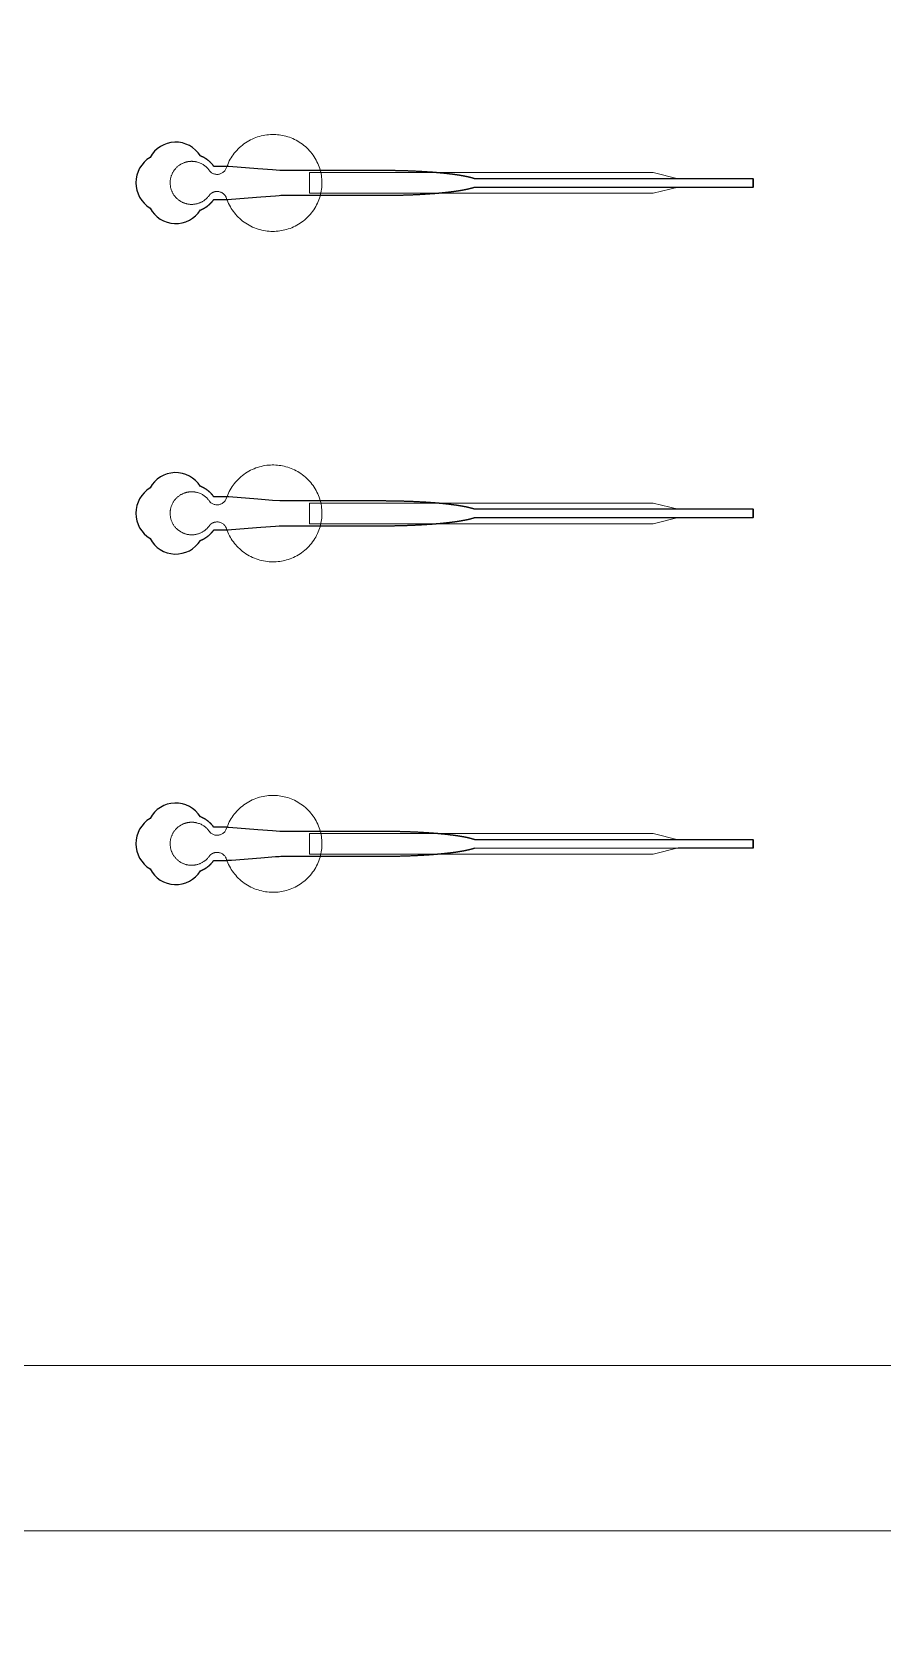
# Model space of a CAD drawing. Header units: inches. Extents: x -52997 to 52003, y -52254 to 52746.
# Drawn here: x 600 to 5746, y -21043 to -11278 of the extents above; entities that cross this region are included whole.
import ezdxf

# ---------------------------------------------------------------- set-up
doc = ezdxf.new("R2010")
doc.units = ezdxf.units.IN
doc.header["$MEASUREMENT"] = 0
doc.layers.add('1', color=1, linetype='Continuous')
doc.layers.add('2', color=140, linetype='Continuous', lineweight=0)
doc.layers.add('3', color=90, linetype='Continuous', lineweight=0)

msp = doc.modelspace()

# ---------------------------------------------------------------- linework, layer by layer
at = {"layer": '1'}
for points in [[(-16283.4, -47485.7), (0, -47485.7), (16283.4, -47485.7, 5.999107)], [(-16250, -47285.7), (0, -47285.7), (16250, -47285.7, 5.986812)], [(-13685.8, -45485.7), (0, -45485.7), (13685.8, -45485.7, 6.794322)], [(1617.4, -12353.6), (1617.7, -12353.4), (1618.6, -12353.1), (1619.4, -12352.8), (1620.2, -12352.4), (1621.1, -12352.1), (1621.9, -12351.8), (1622.8, -12351.4), (1623.6, -12351), (1624.5, -12350.7), (1625.3, -12350.3), (1626.2, -12349.9), (1627.1, -12349.5), (1627.9, -12349.1), (1628.8, -12348.7), (1629.6, -12348.3), (1630.5, -12347.9), (1631.3, -12347.5), (1632.2, -12347.1), (1633.1, -12346.6), (1633.9, -12346.2), (1634.8, -12345.8), (1635.6, -12345.3), (1636.5, -12344.9), (1637.3, -12344.4), (1638.2, -12343.9), (1639.1, -12343.5), (1639.9, -12343), (1640.8, -12342.5), (1641.6, -12342), (1642.5, -12341.5), (1643.3, -12341), (1644.2, -12340.5), (1645, -12340), (1645.9, -12339.5), (1646.7, -12339), (1647.6, -12338.4), (1648.4, -12337.9), (1649.3, -12337.3), (1650.1, -12336.8), (1651, -12336.2), (1651.8, -12335.7), (1652.6, -12335.1), (1653.5, -12334.6), (1654.3, -12334), (1655.1, -12333.4), (1656, -12332.8), (1656.8, -12332.2), (1657.6, -12331.6), (1658.4, -12331), (1659.3, -12330.4), (1660.1, -12329.8), (1660.9, -12329.2), (1661.7, -12328.6), (1662.5, -12328), (1663.3, -12327.3), (1664.1, -12326.7), (1664.9, -12326.1), (1665.7, -12325.4), (1666.5, -12324.8), (1667.3, -12324.1), (1668.1, -12323.5), (1668.9, -12322.8), (1669.6, -12322.2), (1670.4, -12321.5), (1671.2, -12320.8), (1671.9, -12320.1), (1672.7, -12319.5), (1673.5, -12318.8), (1674.2, -12318.1), (1675, -12317.4), (1675.7, -12316.7), (1676.4, -12316), (1677.2, -12315.3), (1677.9, -12314.6), (1678.6, -12313.9), (1679.3, -12313.2), (1680.1, -12312.5), (1680.8, -12311.7), (1681.5, -12311), (1682.2, -12310.3), (1682.9, -12309.6), (1683.6, -12308.8), (1684.2, -12308.1), (1684.9, -12307.4), (1685.6, -12306.6), (1686.3, -12305.9), (1686.9, -12305.2), (1687.6, -12304.4), (1688.2, -12303.7), (1688.9, -12302.9), (1689.5, -12302.2), (1690.1, -12301.4), (1690.8, -12300.7), (1691.4, -12299.9), (1692, -12299.1), (1692.6, -12298.4), (1693.2, -12297.6), (1693.8, -12296.9), (1694.4, -12296.1), (1695, -12295.3), (1695.6, -12294.6), (1696.1, -12293.8), (1696.7, -12293), (1697.3, -12292.3), (1697.8, -12291.5), (1698.4, -12290.7), (1698.9, -12290), (1742.5, -12290), (1764.3, -12290), (1775.2, -12290), (1777.9, -12290), (1779.3, -12290), (1779.3, -12290), (1779.3, -12290), (1779.3, -12290), (1779.3, -12290), (1779.4, -12289.9), (1779.5, -12289.9), (1779.8, -12289.9), (1780.5, -12289.9), (1781.9, -12289.8), (1784.6, -12289.5), (1806.7, -12287.9), (1983.4, -12274.3), (2071.7, -12267.5), (2093.8, -12265.8), (2104.8, -12265), (2105.1, -12265), (2105.2, -12265), (2105.3, -12265), (2105.3, -12265), (2105.4, -12265), (2105.8, -12265), (2366.3, -12265), (2372.6, -12265), (2385.1, -12265), (2485.6, -12265), (2686.7, -12265), (2699.2, -12265), (2705.5, -12265), (2708.6, -12265), (2710.2, -12265), (2710.6, -12265), (2710.8, -12265), (2710.9, -12265), (2711, -12265), (2711, -12265), (2711, -12265), (2711.6, -12265), (2716.2, -12264.9), (2720.8, -12264.9), (2725.4, -12264.9), (2730, -12264.9), (2734.7, -12264.9), (2739.3, -12264.9), (2744, -12264.8), (2748.7, -12264.8), (2753.3, -12264.8), (2758.1, -12264.7), (2762.8, -12264.7), (2767.5, -12264.6), (2772.2, -12264.6), (2777, -12264.5), (2781.7, -12264.4), (2786.5, -12264.4), (2791.2, -12264.3), (2796, -12264.2), (2800.8, -12264.1), (2805.6, -12264), (2810.4, -12263.9), (2815.2, -12263.8), (2820, -12263.7), (2824.8, -12263.6), (2829.6, -12263.5), (2834.4, -12263.3), (2839.3, -12263.2), (2844.1, -12263.1), (2848.9, -12262.9), (2853.8, -12262.8), (2858.6, -12262.6), (2863.4, -12262.5), (2868.3, -12262.3), (2873.1, -12262.2), (2877.9, -12262), (2882.7, -12261.8), (2887.6, -12261.6), (2892.4, -12261.4), (2897.2, -12261.2), (2902, -12261), (2906.9, -12260.8), (2911.7, -12260.6), (2916.5, -12260.4), (2921.3, -12260.2), (2926.1, -12260), (2930.8, -12259.7), (2935.6, -12259.5), (2940.4, -12259.3), (2945.2, -12259), (2949.9, -12258.7), (2954.6, -12258.5), (2959.4, -12258.2), (2964.1, -12258), (2968.8, -12257.7), (2973.5, -12257.4), (2978.2, -12257.1), (2982.8, -12256.8), (2987.5, -12256.5), (2992.1, -12256.2), (2996.8, -12255.9), (3001.4, -12255.6), (3006, -12255.3), (3010.5, -12254.9), (3012.8, -12254.8), (3015.1, -12254.6), (3017.4, -12254.4), (3019.6, -12254.3), (3021.9, -12254.1), (3024.1, -12253.9), (3026.4, -12253.8), (3028.6, -12253.6), (3030.9, -12253.4), (3033.1, -12253.2), (3035.3, -12253), (3037.6, -12252.9), (3039.8, -12252.7), (3042, -12252.5), (3044.2, -12252.3), (3046.4, -12252.1), (3048.6, -12251.9), (3050.8, -12251.8), (3053, -12251.6), (3055.2, -12251.4), (3057.4, -12251.2), (3059.5, -12251), (3061.7, -12250.8), (3063.8, -12250.6), (3066, -12250.4), (3068.1, -12250.2), (3070.3, -12250), (3072.4, -12249.8), (3074.5, -12249.6), (3076.6, -12249.4), (3078.8, -12249.2), (3080.9, -12249), (3083, -12248.8), (3085.1, -12248.6), (3087.1, -12248.4), (3089.2, -12248.2), (3091.3, -12248), (3093.3, -12247.7), (3095.4, -12247.5), (3097.5, -12247.3), (3099.5, -12247.1), (3101.5, -12246.9), (3103.6, -12246.7), (3105.6, -12246.4), (3107.6, -12246.2), (3109.6, -12246), (3111.6, -12245.8), (3113.6, -12245.6), (3115.6, -12245.3), (3117.5, -12245.1), (3119.5, -12244.9), (3121.5, -12244.7), (3123.4, -12244.4), (3125.3, -12244.2), (3127.3, -12244), (3129.2, -12243.7), (3131.1, -12243.5), (3133, -12243.3), (3134.9, -12243), (3136.8, -12242.8), (3138.7, -12242.5), (3140.6, -12242.3), (3142.4, -12242.1), (3144.3, -12241.8), (3146.1, -12241.6), (3148, -12241.3), (3149.8, -12241.1), (3151.6, -12240.9), (3153.4, -12240.6), (3155.2, -12240.4), (3157, -12240.1), (3158.8, -12239.9), (3160.6, -12239.6), (3162.4, -12239.4), (3164.1, -12239.1), (3165.9, -12238.9), (3167.6, -12238.6), (3169.3, -12238.3), (3171.1, -12238.1), (3172.8, -12237.8), (3174.5, -12237.6), (3176.2, -12237.3), (3177.8, -12237.1), (3179.5, -12236.8), (3181.2, -12236.5), (3182.8, -12236.3), (3184.5, -12236), (3186.1, -12235.8), (3187.7, -12235.5), (3189.3, -12235.2), (3190.9, -12235), (3192.5, -12234.7), (3194.1, -12234.4), (3195.7, -12234.2), (3197.3, -12233.9), (3198.8, -12233.6), (3200.4, -12233.3), (3201.9, -12233.1), (3203.4, -12232.8), (3204.9, -12232.5), (3206.4, -12232.3), (3207.9, -12232), (3209.4, -12231.7), (3210.9, -12231.4), (3212.3, -12231.2), (3213.8, -12230.9), (3215.2, -12230.6), (3216.7, -12230.3), (3218.1, -12230), (3219.5, -12229.8), (3220.9, -12229.5), (3222.3, -12229.2), (3223.6, -12228.9), (3225, -12228.6), (3226.4, -12228.4), (3227.7, -12228.1), (3229, -12227.8), (3230.4, -12227.5), (3231.7, -12227.2), (3233, -12226.9), (3234.3, -12226.6), (3235.5, -12226.4), (3236.8, -12226.1), (3238.1, -12225.8), (3239.3, -12225.5), (3240.6, -12225.2), (3241.8, -12224.9), (3243, -12224.6), (3244.2, -12224.3), (3245.4, -12224), (3246.6, -12223.8), (3247.7, -12223.5), (3248.9, -12223.2), (3250, -12222.9), (3251.2, -12222.6), (3252.3, -12222.3), (3253.4, -12222), (3254.5, -12221.7), (3255.6, -12221.4), (3256.7, -12221.1), (3257.8, -12220.8), (3258.8, -12220.5), (3259.9, -12220.2), (3260.9, -12219.9), (3262, -12219.6), (3263, -12219.3), (3264, -12219), (3265, -12218.8), (3266, -12218.5), (3266.9, -12218.2), (3267.9, -12217.9), (3268.8, -12217.6), (3269.8, -12217.3), (3270.7, -12217), (3271.6, -12216.7), (3272.5, -12216.4), (3273.4, -12216.1), (3274.3, -12215.8), (3275.2, -12215.5), (3276.6, -12215), (4962.2, -12215.2), (4962.2, -12165), (3276.7, -12165), (3276.4, -12164.9), (3275.5, -12164.6), (3274.7, -12164.2), (3273.8, -12163.9), (3272.9, -12163.6), (3272, -12163.3), (3271.1, -12163), (3270.1, -12162.7), (3269.2, -12162.4), (3268.2, -12162.2), (3267.3, -12161.9), (3266.3, -12161.6), (3265.3, -12161.3), (3264.3, -12161), (3263.3, -12160.7), (3262.3, -12160.4), (3261.3, -12160.1), (3260.2, -12159.8), (3259.2, -12159.5), (3258.1, -12159.2), (3257.1, -12158.9), (3256, -12158.6), (3254.9, -12158.3), (3253.8, -12158), (3252.7, -12157.7), (3251.5, -12157.4), (3250.4, -12157.1), (3249.3, -12156.8), (3248.1, -12156.5), (3246.9, -12156.2), (3245.7, -12155.9), (3244.6, -12155.6), (3243.3, -12155.4), (3242.1, -12155.1), (3240.9, -12154.8), (3239.7, -12154.5), (3238.4, -12154.2), (3237.2, -12153.9), (3235.9, -12153.6), (3234.6, -12153.3), (3233.3, -12153), (3232, -12152.8), (3230.7, -12152.5), (3229.4, -12152.2), (3228.1, -12151.9), (3226.7, -12151.6), (3225.4, -12151.3), (3224, -12151.1), (3222.6, -12150.8), (3221.2, -12150.5), (3219.8, -12150.2), (3218.4, -12149.9), (3217, -12149.7), (3215.6, -12149.4), (3214.1, -12149.1), (3212.7, -12148.8), (3211.2, -12148.5), (3209.8, -12148.3), (3208.3, -12148), (3206.8, -12147.7), (3205.3, -12147.4), (3203.8, -12147.2), (3202.2, -12146.9), (3200.7, -12146.6), (3199.2, -12146.3), (3197.6, -12146.1), (3196.1, -12145.8), (3194.5, -12145.5), (3192.9, -12145.3), (3191.3, -12145), (3189.7, -12144.7), (3188.1, -12144.5), (3186.5, -12144.2), (3184.8, -12143.9), (3183.2, -12143.7), (3181.5, -12143.4), (3179.9, -12143.2), (3178.2, -12142.9), (3176.5, -12142.6), (3174.8, -12142.4), (3173.1, -12142.1), (3171.4, -12141.9), (3169.7, -12141.6), (3168, -12141.4), (3166.2, -12141.1), (3164.5, -12140.8), (3162.7, -12140.6), (3161, -12140.3), (3159.2, -12140.1), (3157.4, -12139.8), (3155.6, -12139.6), (3153.8, -12139.3), (3152, -12139.1), (3150.2, -12138.9), (3148.3, -12138.6), (3146.5, -12138.4), (3144.7, -12138.1), (3142.8, -12137.9), (3140.9, -12137.6), (3139.1, -12137.4), (3137.2, -12137.2), (3135.3, -12136.9), (3133.4, -12136.7), (3131.5, -12136.5), (3129.6, -12136.2), (3127.7, -12136), (3125.7, -12135.8), (3123.8, -12135.5), (3121.8, -12135.3), (3119.9, -12135.1), (3117.9, -12134.8), (3116, -12134.6), (3114, -12134.4), (3112, -12134.2), (3110, -12133.9), (3108, -12133.7), (3106, -12133.5), (3104, -12133.3), (3102, -12133.1), (3099.9, -12132.8), (3097.9, -12132.6), (3095.8, -12132.4), (3093.8, -12132.2), (3091.7, -12132), (3089.7, -12131.8), (3087.6, -12131.6), (3085.5, -12131.4), (3083.4, -12131.1), (3081.3, -12130.9), (3079.2, -12130.7), (3077.1, -12130.5), (3075, -12130.3), (3072.9, -12130.1), (3070.8, -12129.9), (3068.6, -12129.7), (3066.5, -12129.5), (3064.3, -12129.3), (3062.2, -12129.1), (3060, -12128.9), (3057.9, -12128.8), (3055.7, -12128.6), (3053.5, -12128.4), (3051.3, -12128.2), (3049.1, -12128), (3046.9, -12127.8), (3044.8, -12127.6), (3042.5, -12127.4), (3040.3, -12127.3), (3038.1, -12127.1), (3035.9, -12126.9), (3033.7, -12126.7), (3031.4, -12126.5), (3029.2, -12126.4), (3027, -12126.2), (3024.7, -12126), (3022.5, -12125.8), (3020.2, -12125.7), (3018, -12125.5), (3015.7, -12125.3), (3013.4, -12125.2), (3008.9, -12124.8), (3004.3, -12124.5), (2999.7, -12124.2), (2995.1, -12123.9), (2990.5, -12123.6), (2985.9, -12123.3), (2981.2, -12123), (2976.6, -12122.7), (2971.9, -12122.4), (2967.2, -12122.1), (2962.5, -12121.9), (2957.8, -12121.6), (2953.1, -12121.3), (2948.4, -12121.1), (2943.6, -12120.8), (2938.9, -12120.6), (2934.1, -12120.3), (2929.4, -12120.1), (2924.6, -12119.9), (2919.8, -12119.6), (2915, -12119.4), (2910.3, -12119.2), (2905.5, -12119), (2900.7, -12118.8), (2895.9, -12118.6), (2891.1, -12118.4), (2886.3, -12118.2), (2881.5, -12118), (2876.7, -12117.9), (2871.8, -12117.7), (2867, -12117.5), (2862.2, -12117.4), (2857.4, -12117.2), (2852.6, -12117.1), (2847.8, -12116.9), (2843, -12116.8), (2838.2, -12116.7), (2833.4, -12116.5), (2828.6, -12116.4), (2823.8, -12116.3), (2819, -12116.2), (2814.3, -12116.1), (2809.5, -12116), (2804.7, -12115.9), (2800, -12115.8), (2795.2, -12115.7), (2790.5, -12115.6), (2785.7, -12115.5), (2781, -12115.5), (2776.3, -12115.4), (2771.6, -12115.3), (2766.9, -12115.3), (2762.2, -12115.2), (2757.5, -12115.2), (2752.8, -12115.1), (2748.2, -12115.1), (2743.5, -12115.1), (2738.9, -12115), (2734.3, -12115), (2729.6, -12115), (2725, -12115), (2722.8, -12115), (2722.2, -12115), (2721.9, -12115), (2721.8, -12115), (2721.6, -12115), (2720, -12115), (2713.6, -12115), (2700.8, -12115), (2649.9, -12115), (2445.9, -12115), (2394.9, -12115), (2369.4, -12115), (2363.1, -12115), (2361.5, -12115), (2105.7, -12115), (2105.3, -12115), (2105.3, -12115), (2105.2, -12115), (2105.2, -12115), (2105.1, -12115), (2104.8, -12114.9), (2103.4, -12114.8), (2097.9, -12114.4), (2053.7, -12111), (1965.4, -12104.2), (1788.7, -12090.7), (1783.2, -12090.2), (1780.4, -12090), (1779.8, -12090), (1779.4, -12090), (1779.4, -12090), (1779.3, -12090), (1779.3, -12090), (1779.3, -12090), (1779.3, -12090), (1779.3, -12090), (1778.9, -12090), (1776.2, -12090), (1770.8, -12090), (1759.9, -12090), (1738.1, -12090), (1716.3, -12090), (1705.4, -12090), (1699.9, -12090), (1699.2, -12090), (1699.1, -12090), (1699, -12090), (1698.9, -12090), (1698.9, -12090), (1698.9, -12090), (1698.9, -12089.9), (1698.5, -12089.4), (1697.7, -12088.2), (1696.9, -12087.1), (1696.1, -12086), (1695.2, -12084.9), (1694.4, -12083.8), (1693.5, -12082.6), (1692.7, -12081.5), (1691.8, -12080.4), (1690.9, -12079.3), (1690, -12078.2), (1689, -12077.1), (1688.1, -12076), (1687.1, -12074.9), (1686.2, -12073.8), (1685.2, -12072.7), (1684.2, -12071.7), (1683.2, -12070.6), (1682.2, -12069.5), (1681.2, -12068.4), (1680.1, -12067.4), (1679.1, -12066.3), (1678, -12065.3), (1676.9, -12064.2), (1675.8, -12063.2), (1674.7, -12062.2), (1673.6, -12061.1), (1672.5, -12060.1), (1671.4, -12059.1), (1670.2, -12058.1), (1669.1, -12057.1), (1667.9, -12056.1), (1666.7, -12055.1), (1665.5, -12054.2), (1664.3, -12053.2), (1663.1, -12052.3), (1661.9, -12051.3), (1660.7, -12050.4), (1659.4, -12049.4), (1658.2, -12048.5), (1656.9, -12047.6), (1655.7, -12046.7), (1654.4, -12045.8), (1653.1, -12044.9), (1651.8, -12044.1), (1650.5, -12043.2), (1649.2, -12042.4), (1647.9, -12041.5), (1646.5, -12040.7), (1645.2, -12039.9), (1643.9, -12039.1), (1642.5, -12038.3), (1641.2, -12037.5), (1639.8, -12036.8), (1638.4, -12036), (1637, -12035.3), (1635.7, -12034.5), (1634.3, -12033.8), (1632.9, -12033.1), (1631.5, -12032.4), (1630.1, -12031.8), (1628.7, -12031.1), (1627.2, -12030.4), (1625.8, -12029.8), (1624.4, -12029.2), (1623, -12028.6), (1621.6, -12028), (1620.1, -12027.4), (1618.7, -12026.8), (1617.5, -12026.4, 0.576044), (1312.9, -12035.7, 0.560065), (1312.9, -12342.2, 0.578435)], [(1617.4, -14353.6), (1617.7, -14353.4), (1618.6, -14353.1), (1619.4, -14352.8), (1620.2, -14352.4), (1621.1, -14352.1), (1621.9, -14351.8), (1622.8, -14351.4), (1623.6, -14351), (1624.5, -14350.7), (1625.3, -14350.3), (1626.2, -14349.9), (1627.1, -14349.5), (1627.9, -14349.1), (1628.8, -14348.7), (1629.6, -14348.3), (1630.5, -14347.9), (1631.3, -14347.5), (1632.2, -14347.1), (1633.1, -14346.6), (1633.9, -14346.2), (1634.8, -14345.8), (1635.6, -14345.3), (1636.5, -14344.9), (1637.3, -14344.4), (1638.2, -14343.9), (1639.1, -14343.5), (1639.9, -14343), (1640.8, -14342.5), (1641.6, -14342), (1642.5, -14341.5), (1643.3, -14341), (1644.2, -14340.5), (1645, -14340), (1645.9, -14339.5), (1646.7, -14339), (1647.6, -14338.4), (1648.4, -14337.9), (1649.3, -14337.3), (1650.1, -14336.8), (1651, -14336.2), (1651.8, -14335.7), (1652.6, -14335.1), (1653.5, -14334.6), (1654.3, -14334), (1655.1, -14333.4), (1656, -14332.8), (1656.8, -14332.2), (1657.6, -14331.6), (1658.4, -14331), (1659.3, -14330.4), (1660.1, -14329.8), (1660.9, -14329.2), (1661.7, -14328.6), (1662.5, -14328), (1663.3, -14327.3), (1664.1, -14326.7), (1664.9, -14326.1), (1665.7, -14325.4), (1666.5, -14324.8), (1667.3, -14324.1), (1668.1, -14323.5), (1668.9, -14322.8), (1669.6, -14322.2), (1670.4, -14321.5), (1671.2, -14320.8), (1671.9, -14320.1), (1672.7, -14319.5), (1673.5, -14318.8), (1674.2, -14318.1), (1675, -14317.4), (1675.7, -14316.7), (1676.4, -14316), (1677.2, -14315.3), (1677.9, -14314.6), (1678.6, -14313.9), (1679.3, -14313.2), (1680.1, -14312.5), (1680.8, -14311.7), (1681.5, -14311), (1682.2, -14310.3), (1682.9, -14309.6), (1683.6, -14308.8), (1684.2, -14308.1), (1684.9, -14307.4), (1685.6, -14306.6), (1686.3, -14305.9), (1686.9, -14305.2), (1687.6, -14304.4), (1688.2, -14303.7), (1688.9, -14302.9), (1689.5, -14302.2), (1690.1, -14301.4), (1690.8, -14300.7), (1691.4, -14299.9), (1692, -14299.1), (1692.6, -14298.4), (1693.2, -14297.6), (1693.8, -14296.9), (1694.4, -14296.1), (1695, -14295.3), (1695.6, -14294.6), (1696.1, -14293.8), (1696.7, -14293), (1697.3, -14292.3), (1697.8, -14291.5), (1698.4, -14290.7), (1698.9, -14290), (1742.5, -14290), (1764.3, -14290), (1775.2, -14290), (1777.9, -14290), (1779.3, -14290), (1779.3, -14290), (1779.3, -14290), (1779.3, -14290), (1779.3, -14290), (1779.4, -14289.9), (1779.5, -14289.9), (1779.8, -14289.9), (1780.5, -14289.9), (1781.9, -14289.8), (1784.6, -14289.5), (1806.7, -14287.9), (1983.4, -14274.3), (2071.7, -14267.5), (2093.8, -14265.8), (2104.8, -14265), (2105.1, -14265), (2105.2, -14265), (2105.3, -14265), (2105.3, -14265), (2105.4, -14265), (2105.8, -14265), (2366.3, -14265), (2372.6, -14265), (2385.1, -14265), (2485.6, -14265), (2686.7, -14265), (2699.2, -14265), (2705.5, -14265), (2708.6, -14265), (2710.2, -14265), (2710.6, -14265), (2710.8, -14265), (2710.9, -14265), (2711, -14265), (2711, -14265), (2711, -14265), (2711.6, -14265), (2716.2, -14264.9), (2720.8, -14264.9), (2725.4, -14264.9), (2730, -14264.9), (2734.7, -14264.9), (2739.3, -14264.9), (2744, -14264.8), (2748.7, -14264.8), (2753.3, -14264.8), (2758.1, -14264.7), (2762.8, -14264.7), (2767.5, -14264.6), (2772.2, -14264.6), (2777, -14264.5), (2781.7, -14264.4), (2786.5, -14264.4), (2791.2, -14264.3), (2796, -14264.2), (2800.8, -14264.1), (2805.6, -14264), (2810.4, -14263.9), (2815.2, -14263.8), (2820, -14263.7), (2824.8, -14263.6), (2829.6, -14263.5), (2834.4, -14263.3), (2839.3, -14263.2), (2844.1, -14263.1), (2848.9, -14262.9), (2853.8, -14262.8), (2858.6, -14262.6), (2863.4, -14262.5), (2868.3, -14262.3), (2873.1, -14262.2), (2877.9, -14262), (2882.7, -14261.8), (2887.6, -14261.6), (2892.4, -14261.4), (2897.2, -14261.2), (2902, -14261), (2906.9, -14260.8), (2911.7, -14260.6), (2916.5, -14260.4), (2921.3, -14260.2), (2926.1, -14260), (2930.8, -14259.7), (2935.6, -14259.5), (2940.4, -14259.3), (2945.2, -14259), (2949.9, -14258.7), (2954.6, -14258.5), (2959.4, -14258.2), (2964.1, -14258), (2968.8, -14257.7), (2973.5, -14257.4), (2978.2, -14257.1), (2982.8, -14256.8), (2987.5, -14256.5), (2992.1, -14256.2), (2996.8, -14255.9), (3001.4, -14255.6), (3006, -14255.3), (3010.5, -14254.9), (3012.8, -14254.8), (3015.1, -14254.6), (3017.4, -14254.4), (3019.6, -14254.3), (3021.9, -14254.1), (3024.1, -14253.9), (3026.4, -14253.8), (3028.6, -14253.6), (3030.9, -14253.4), (3033.1, -14253.2), (3035.3, -14253), (3037.6, -14252.9), (3039.8, -14252.7), (3042, -14252.5), (3044.2, -14252.3), (3046.4, -14252.1), (3048.6, -14251.9), (3050.8, -14251.8), (3053, -14251.6), (3055.2, -14251.4), (3057.4, -14251.2), (3059.5, -14251), (3061.7, -14250.8), (3063.8, -14250.6), (3066, -14250.4), (3068.1, -14250.2), (3070.3, -14250), (3072.4, -14249.8), (3074.5, -14249.6), (3076.6, -14249.4), (3078.8, -14249.2), (3080.9, -14249), (3083, -14248.8), (3085.1, -14248.6), (3087.1, -14248.4), (3089.2, -14248.2), (3091.3, -14248), (3093.3, -14247.7), (3095.4, -14247.5), (3097.5, -14247.3), (3099.5, -14247.1), (3101.5, -14246.9), (3103.6, -14246.7), (3105.6, -14246.4), (3107.6, -14246.2), (3109.6, -14246), (3111.6, -14245.8), (3113.6, -14245.6), (3115.6, -14245.3), (3117.5, -14245.1), (3119.5, -14244.9), (3121.5, -14244.7), (3123.4, -14244.4), (3125.3, -14244.2), (3127.3, -14244), (3129.2, -14243.7), (3131.1, -14243.5), (3133, -14243.3), (3134.9, -14243), (3136.8, -14242.8), (3138.7, -14242.5), (3140.6, -14242.3), (3142.4, -14242.1), (3144.3, -14241.8), (3146.1, -14241.6), (3148, -14241.3), (3149.8, -14241.1), (3151.6, -14240.9), (3153.4, -14240.6), (3155.2, -14240.4), (3157, -14240.1), (3158.8, -14239.9), (3160.6, -14239.6), (3162.4, -14239.4), (3164.1, -14239.1), (3165.9, -14238.9), (3167.6, -14238.6), (3169.3, -14238.3), (3171.1, -14238.1), (3172.8, -14237.8), (3174.5, -14237.6), (3176.2, -14237.3), (3177.8, -14237.1), (3179.5, -14236.8), (3181.2, -14236.5), (3182.8, -14236.3), (3184.5, -14236), (3186.1, -14235.8), (3187.7, -14235.5), (3189.3, -14235.2), (3190.9, -14235), (3192.5, -14234.7), (3194.1, -14234.4), (3195.7, -14234.2), (3197.3, -14233.9), (3198.8, -14233.6), (3200.4, -14233.3), (3201.9, -14233.1), (3203.4, -14232.8), (3204.9, -14232.5), (3206.4, -14232.3), (3207.9, -14232), (3209.4, -14231.7), (3210.9, -14231.4), (3212.3, -14231.2), (3213.8, -14230.9), (3215.2, -14230.6), (3216.7, -14230.3), (3218.1, -14230), (3219.5, -14229.8), (3220.9, -14229.5), (3222.3, -14229.2), (3223.6, -14228.9), (3225, -14228.6), (3226.4, -14228.4), (3227.7, -14228.1), (3229, -14227.8), (3230.4, -14227.5), (3231.7, -14227.2), (3233, -14226.9), (3234.3, -14226.6), (3235.5, -14226.4), (3236.8, -14226.1), (3238.1, -14225.8), (3239.3, -14225.5), (3240.6, -14225.2), (3241.8, -14224.9), (3243, -14224.6), (3244.2, -14224.3), (3245.4, -14224), (3246.6, -14223.8), (3247.7, -14223.5), (3248.9, -14223.2), (3250, -14222.9), (3251.2, -14222.6), (3252.3, -14222.3), (3253.4, -14222), (3254.5, -14221.7), (3255.6, -14221.4), (3256.7, -14221.1), (3257.8, -14220.8), (3258.8, -14220.5), (3259.9, -14220.2), (3260.9, -14219.9), (3262, -14219.6), (3263, -14219.3), (3264, -14219), (3265, -14218.8), (3266, -14218.5), (3266.9, -14218.2), (3267.9, -14217.9), (3268.8, -14217.6), (3269.8, -14217.3), (3270.7, -14217), (3271.6, -14216.7), (3272.5, -14216.4), (3273.4, -14216.1), (3274.3, -14215.8), (3275.2, -14215.5), (3276.6, -14215), (4962.2, -14215.2), (4962.2, -14165), (3276.7, -14165), (3276.4, -14164.9), (3275.5, -14164.6), (3274.7, -14164.2), (3273.8, -14163.9), (3272.9, -14163.6), (3272, -14163.3), (3271.1, -14163), (3270.1, -14162.7), (3269.2, -14162.4), (3268.2, -14162.2), (3267.3, -14161.9), (3266.3, -14161.6), (3265.3, -14161.3), (3264.3, -14161), (3263.3, -14160.7), (3262.3, -14160.4), (3261.3, -14160.1), (3260.2, -14159.8), (3259.2, -14159.5), (3258.1, -14159.2), (3257.1, -14158.9), (3256, -14158.6), (3254.9, -14158.3), (3253.8, -14158), (3252.7, -14157.7), (3251.5, -14157.4), (3250.4, -14157.1), (3249.3, -14156.8), (3248.1, -14156.5), (3246.9, -14156.2), (3245.7, -14155.9), (3244.6, -14155.6), (3243.3, -14155.4), (3242.1, -14155.1), (3240.9, -14154.8), (3239.7, -14154.5), (3238.4, -14154.2), (3237.2, -14153.9), (3235.9, -14153.6), (3234.6, -14153.3), (3233.3, -14153), (3232, -14152.8), (3230.7, -14152.5), (3229.4, -14152.2), (3228.1, -14151.9), (3226.7, -14151.6), (3225.4, -14151.3), (3224, -14151.1), (3222.6, -14150.8), (3221.2, -14150.5), (3219.8, -14150.2), (3218.4, -14149.9), (3217, -14149.7), (3215.6, -14149.4), (3214.1, -14149.1), (3212.7, -14148.8), (3211.2, -14148.5), (3209.8, -14148.3), (3208.3, -14148), (3206.8, -14147.7), (3205.3, -14147.4), (3203.8, -14147.2), (3202.2, -14146.9), (3200.7, -14146.6), (3199.2, -14146.3), (3197.6, -14146.1), (3196.1, -14145.8), (3194.5, -14145.5), (3192.9, -14145.3), (3191.3, -14145), (3189.7, -14144.7), (3188.1, -14144.5), (3186.5, -14144.2), (3184.8, -14143.9), (3183.2, -14143.7), (3181.5, -14143.4), (3179.9, -14143.2), (3178.2, -14142.9), (3176.5, -14142.6), (3174.8, -14142.4), (3173.1, -14142.1), (3171.4, -14141.9), (3169.7, -14141.6), (3168, -14141.4), (3166.2, -14141.1), (3164.5, -14140.8), (3162.7, -14140.6), (3161, -14140.3), (3159.2, -14140.1), (3157.4, -14139.8), (3155.6, -14139.6), (3153.8, -14139.3), (3152, -14139.1), (3150.2, -14138.9), (3148.3, -14138.6), (3146.5, -14138.4), (3144.7, -14138.1), (3142.8, -14137.9), (3140.9, -14137.6), (3139.1, -14137.4), (3137.2, -14137.2), (3135.3, -14136.9), (3133.4, -14136.7), (3131.5, -14136.5), (3129.6, -14136.2), (3127.7, -14136), (3125.7, -14135.8), (3123.8, -14135.5), (3121.8, -14135.3), (3119.9, -14135.1), (3117.9, -14134.8), (3116, -14134.6), (3114, -14134.4), (3112, -14134.2), (3110, -14133.9), (3108, -14133.7), (3106, -14133.5), (3104, -14133.3), (3102, -14133.1), (3099.9, -14132.8), (3097.9, -14132.6), (3095.8, -14132.4), (3093.8, -14132.2), (3091.7, -14132), (3089.7, -14131.8), (3087.6, -14131.6), (3085.5, -14131.4), (3083.4, -14131.1), (3081.3, -14130.9), (3079.2, -14130.7), (3077.1, -14130.5), (3075, -14130.3), (3072.9, -14130.1), (3070.8, -14129.9), (3068.6, -14129.7), (3066.5, -14129.5), (3064.3, -14129.3), (3062.2, -14129.1), (3060, -14128.9), (3057.9, -14128.8), (3055.7, -14128.6), (3053.5, -14128.4), (3051.3, -14128.2), (3049.1, -14128), (3046.9, -14127.8), (3044.8, -14127.6), (3042.5, -14127.4), (3040.3, -14127.3), (3038.1, -14127.1), (3035.9, -14126.9), (3033.7, -14126.7), (3031.4, -14126.5), (3029.2, -14126.4), (3027, -14126.2), (3024.7, -14126), (3022.5, -14125.8), (3020.2, -14125.7), (3018, -14125.5), (3015.7, -14125.3), (3013.4, -14125.2), (3008.9, -14124.8), (3004.3, -14124.5), (2999.7, -14124.2), (2995.1, -14123.9), (2990.5, -14123.6), (2985.9, -14123.3), (2981.2, -14123), (2976.6, -14122.7), (2971.9, -14122.4), (2967.2, -14122.1), (2962.5, -14121.9), (2957.8, -14121.6), (2953.1, -14121.3), (2948.4, -14121.1), (2943.6, -14120.8), (2938.9, -14120.6), (2934.1, -14120.3), (2929.4, -14120.1), (2924.6, -14119.9), (2919.8, -14119.6), (2915, -14119.4), (2910.3, -14119.2), (2905.5, -14119), (2900.7, -14118.8), (2895.9, -14118.6), (2891.1, -14118.4), (2886.3, -14118.2), (2881.5, -14118), (2876.7, -14117.9), (2871.8, -14117.7), (2867, -14117.5), (2862.2, -14117.4), (2857.4, -14117.2), (2852.6, -14117.1), (2847.8, -14116.9), (2843, -14116.8), (2838.2, -14116.7), (2833.4, -14116.5), (2828.6, -14116.4), (2823.8, -14116.3), (2819, -14116.2), (2814.3, -14116.1), (2809.5, -14116), (2804.7, -14115.9), (2800, -14115.8), (2795.2, -14115.7), (2790.5, -14115.6), (2785.7, -14115.5), (2781, -14115.5), (2776.3, -14115.4), (2771.6, -14115.3), (2766.9, -14115.3), (2762.2, -14115.2), (2757.5, -14115.2), (2752.8, -14115.1), (2748.2, -14115.1), (2743.5, -14115.1), (2738.9, -14115), (2734.3, -14115), (2729.6, -14115), (2725, -14115), (2722.8, -14115), (2722.2, -14115), (2721.9, -14115), (2721.8, -14115), (2721.6, -14115), (2720, -14115), (2713.6, -14115), (2700.8, -14115), (2649.9, -14115), (2445.9, -14115), (2394.9, -14115), (2369.4, -14115), (2363.1, -14115), (2361.5, -14115), (2105.7, -14115), (2105.3, -14115), (2105.3, -14115), (2105.2, -14115), (2105.2, -14115), (2105.1, -14115), (2104.8, -14114.9), (2103.4, -14114.8), (2097.9, -14114.4), (2053.7, -14111), (1965.4, -14104.2), (1788.7, -14090.7), (1783.2, -14090.2), (1780.4, -14090), (1779.8, -14090), (1779.4, -14090), (1779.4, -14090), (1779.3, -14090), (1779.3, -14090), (1779.3, -14090), (1779.3, -14090), (1779.3, -14090), (1778.9, -14090), (1776.2, -14090), (1770.8, -14090), (1759.9, -14090), (1738.1, -14090), (1716.3, -14090), (1705.4, -14090), (1699.9, -14090), (1699.2, -14090), (1699.1, -14090), (1699, -14090), (1698.9, -14090), (1698.9, -14090), (1698.9, -14090), (1698.9, -14089.9), (1698.5, -14089.4), (1697.7, -14088.2), (1696.9, -14087.1), (1696.1, -14086), (1695.2, -14084.9), (1694.4, -14083.8), (1693.5, -14082.6), (1692.7, -14081.5), (1691.8, -14080.4), (1690.9, -14079.3), (1690, -14078.2), (1689, -14077.1), (1688.1, -14076), (1687.1, -14074.9), (1686.2, -14073.8), (1685.2, -14072.7), (1684.2, -14071.7), (1683.2, -14070.6), (1682.2, -14069.5), (1681.2, -14068.4), (1680.1, -14067.4), (1679.1, -14066.3), (1678, -14065.3), (1676.9, -14064.2), (1675.8, -14063.2), (1674.7, -14062.2), (1673.6, -14061.1), (1672.5, -14060.1), (1671.4, -14059.1), (1670.2, -14058.1), (1669.1, -14057.1), (1667.9, -14056.1), (1666.7, -14055.1), (1665.5, -14054.2), (1664.3, -14053.2), (1663.1, -14052.3), (1661.9, -14051.3), (1660.7, -14050.4), (1659.4, -14049.4), (1658.2, -14048.5), (1656.9, -14047.6), (1655.7, -14046.7), (1654.4, -14045.8), (1653.1, -14044.9), (1651.8, -14044.1), (1650.5, -14043.2), (1649.2, -14042.4), (1647.9, -14041.5), (1646.5, -14040.7), (1645.2, -14039.9), (1643.9, -14039.1), (1642.5, -14038.3), (1641.2, -14037.5), (1639.8, -14036.8), (1638.4, -14036), (1637, -14035.3), (1635.7, -14034.5), (1634.3, -14033.8), (1632.9, -14033.1), (1631.5, -14032.4), (1630.1, -14031.8), (1628.7, -14031.1), (1627.2, -14030.4), (1625.8, -14029.8), (1624.4, -14029.2), (1623, -14028.6), (1621.6, -14028), (1620.1, -14027.4), (1618.7, -14026.8), (1617.5, -14026.4, 0.576044), (1312.9, -14035.7, 0.560065), (1312.9, -14342.2, 0.578435)], [(1617.4, -16353.6), (1617.7, -16353.4), (1618.6, -16353.1), (1619.4, -16352.8), (1620.2, -16352.4), (1621.1, -16352.1), (1621.9, -16351.8), (1622.8, -16351.4), (1623.6, -16351), (1624.5, -16350.7), (1625.3, -16350.3), (1626.2, -16349.9), (1627.1, -16349.5), (1627.9, -16349.1), (1628.8, -16348.7), (1629.6, -16348.3), (1630.5, -16347.9), (1631.3, -16347.5), (1632.2, -16347.1), (1633.1, -16346.6), (1633.9, -16346.2), (1634.8, -16345.8), (1635.6, -16345.3), (1636.5, -16344.9), (1637.3, -16344.4), (1638.2, -16343.9), (1639.1, -16343.5), (1639.9, -16343), (1640.8, -16342.5), (1641.6, -16342), (1642.5, -16341.5), (1643.3, -16341), (1644.2, -16340.5), (1645, -16340), (1645.9, -16339.5), (1646.7, -16339), (1647.6, -16338.4), (1648.4, -16337.9), (1649.3, -16337.3), (1650.1, -16336.8), (1651, -16336.2), (1651.8, -16335.7), (1652.6, -16335.1), (1653.5, -16334.6), (1654.3, -16334), (1655.1, -16333.4), (1656, -16332.8), (1656.8, -16332.2), (1657.6, -16331.6), (1658.4, -16331), (1659.3, -16330.4), (1660.1, -16329.8), (1660.9, -16329.2), (1661.7, -16328.6), (1662.5, -16328), (1663.3, -16327.3), (1664.1, -16326.7), (1664.9, -16326.1), (1665.7, -16325.4), (1666.5, -16324.8), (1667.3, -16324.1), (1668.1, -16323.5), (1668.9, -16322.8), (1669.6, -16322.2), (1670.4, -16321.5), (1671.2, -16320.8), (1671.9, -16320.1), (1672.7, -16319.5), (1673.5, -16318.8), (1674.2, -16318.1), (1675, -16317.4), (1675.7, -16316.7), (1676.4, -16316), (1677.2, -16315.3), (1677.9, -16314.6), (1678.6, -16313.9), (1679.3, -16313.2), (1680.1, -16312.5), (1680.8, -16311.7), (1681.5, -16311), (1682.2, -16310.3), (1682.9, -16309.6), (1683.6, -16308.8), (1684.2, -16308.1), (1684.9, -16307.4), (1685.6, -16306.6), (1686.3, -16305.9), (1686.9, -16305.2), (1687.6, -16304.4), (1688.2, -16303.7), (1688.9, -16302.9), (1689.5, -16302.2), (1690.1, -16301.4), (1690.8, -16300.7), (1691.4, -16299.9), (1692, -16299.1), (1692.6, -16298.4), (1693.2, -16297.6), (1693.8, -16296.9), (1694.4, -16296.1), (1695, -16295.3), (1695.6, -16294.6), (1696.1, -16293.8), (1696.7, -16293), (1697.3, -16292.3), (1697.8, -16291.5), (1698.4, -16290.7), (1698.9, -16290), (1742.5, -16290), (1764.3, -16290), (1775.2, -16290), (1777.9, -16290), (1779.3, -16290), (1779.3, -16290), (1779.3, -16290), (1779.3, -16290), (1779.3, -16290), (1779.4, -16289.9), (1779.5, -16289.9), (1779.8, -16289.9), (1780.5, -16289.9), (1781.9, -16289.8), (1784.6, -16289.5), (1806.7, -16287.9), (1983.4, -16274.3), (2071.7, -16267.5), (2093.8, -16265.8), (2104.8, -16265), (2105.1, -16265), (2105.2, -16265), (2105.3, -16265), (2105.3, -16265), (2105.4, -16265), (2105.8, -16265), (2366.3, -16265), (2372.6, -16265), (2385.1, -16265), (2485.6, -16265), (2686.7, -16265), (2699.2, -16265), (2705.5, -16265), (2708.6, -16265), (2710.2, -16265), (2710.6, -16265), (2710.8, -16265), (2710.9, -16265), (2711, -16265), (2711, -16265), (2711, -16265), (2711.6, -16265), (2716.2, -16264.9), (2720.8, -16264.9), (2725.4, -16264.9), (2730, -16264.9), (2734.7, -16264.9), (2739.3, -16264.9), (2744, -16264.8), (2748.7, -16264.8), (2753.3, -16264.8), (2758.1, -16264.7), (2762.8, -16264.7), (2767.5, -16264.6), (2772.2, -16264.6), (2777, -16264.5), (2781.7, -16264.4), (2786.5, -16264.4), (2791.2, -16264.3), (2796, -16264.2), (2800.8, -16264.1), (2805.6, -16264), (2810.4, -16263.9), (2815.2, -16263.8), (2820, -16263.7), (2824.8, -16263.6), (2829.6, -16263.5), (2834.4, -16263.3), (2839.3, -16263.2), (2844.1, -16263.1), (2848.9, -16262.9), (2853.8, -16262.8), (2858.6, -16262.6), (2863.4, -16262.5), (2868.3, -16262.3), (2873.1, -16262.2), (2877.9, -16262), (2882.7, -16261.8), (2887.6, -16261.6), (2892.4, -16261.4), (2897.2, -16261.2), (2902, -16261), (2906.9, -16260.8), (2911.7, -16260.6), (2916.5, -16260.4), (2921.3, -16260.2), (2926.1, -16260), (2930.8, -16259.7), (2935.6, -16259.5), (2940.4, -16259.3), (2945.2, -16259), (2949.9, -16258.7), (2954.6, -16258.5), (2959.4, -16258.2), (2964.1, -16258), (2968.8, -16257.7), (2973.5, -16257.4), (2978.2, -16257.1), (2982.8, -16256.8), (2987.5, -16256.5), (2992.1, -16256.2), (2996.8, -16255.9), (3001.4, -16255.6), (3006, -16255.3), (3010.5, -16254.9), (3012.8, -16254.8), (3015.1, -16254.6), (3017.4, -16254.4), (3019.6, -16254.3), (3021.9, -16254.1), (3024.1, -16253.9), (3026.4, -16253.8), (3028.6, -16253.6), (3030.9, -16253.4), (3033.1, -16253.2), (3035.3, -16253), (3037.6, -16252.9), (3039.8, -16252.7), (3042, -16252.5), (3044.2, -16252.3), (3046.4, -16252.1), (3048.6, -16251.9), (3050.8, -16251.8), (3053, -16251.6), (3055.2, -16251.4), (3057.4, -16251.2), (3059.5, -16251), (3061.7, -16250.8), (3063.8, -16250.6), (3066, -16250.4), (3068.1, -16250.2), (3070.3, -16250), (3072.4, -16249.8), (3074.5, -16249.6), (3076.6, -16249.4), (3078.8, -16249.2), (3080.9, -16249), (3083, -16248.8), (3085.1, -16248.6), (3087.1, -16248.4), (3089.2, -16248.2), (3091.3, -16248), (3093.3, -16247.7), (3095.4, -16247.5), (3097.5, -16247.3), (3099.5, -16247.1), (3101.5, -16246.9), (3103.6, -16246.7), (3105.6, -16246.4), (3107.6, -16246.2), (3109.6, -16246), (3111.6, -16245.8), (3113.6, -16245.6), (3115.6, -16245.3), (3117.5, -16245.1), (3119.5, -16244.9), (3121.5, -16244.7), (3123.4, -16244.4), (3125.3, -16244.2), (3127.3, -16244), (3129.2, -16243.7), (3131.1, -16243.5), (3133, -16243.3), (3134.9, -16243), (3136.8, -16242.8), (3138.7, -16242.5), (3140.6, -16242.3), (3142.4, -16242.1), (3144.3, -16241.8), (3146.1, -16241.6), (3148, -16241.3), (3149.8, -16241.1), (3151.6, -16240.9), (3153.4, -16240.6), (3155.2, -16240.4), (3157, -16240.1), (3158.8, -16239.9), (3160.6, -16239.6), (3162.4, -16239.4), (3164.1, -16239.1), (3165.9, -16238.9), (3167.6, -16238.6), (3169.3, -16238.3), (3171.1, -16238.1), (3172.8, -16237.8), (3174.5, -16237.6), (3176.2, -16237.3), (3177.8, -16237.1), (3179.5, -16236.8), (3181.2, -16236.5), (3182.8, -16236.3), (3184.5, -16236), (3186.1, -16235.8), (3187.7, -16235.5), (3189.3, -16235.2), (3190.9, -16235), (3192.5, -16234.7), (3194.1, -16234.4), (3195.7, -16234.2), (3197.3, -16233.9), (3198.8, -16233.6), (3200.4, -16233.3), (3201.9, -16233.1), (3203.4, -16232.8), (3204.9, -16232.5), (3206.4, -16232.3), (3207.9, -16232), (3209.4, -16231.7), (3210.9, -16231.4), (3212.3, -16231.2), (3213.8, -16230.9), (3215.2, -16230.6), (3216.7, -16230.3), (3218.1, -16230), (3219.5, -16229.8), (3220.9, -16229.5), (3222.3, -16229.2), (3223.6, -16228.9), (3225, -16228.6), (3226.4, -16228.4), (3227.7, -16228.1), (3229, -16227.8), (3230.4, -16227.5), (3231.7, -16227.2), (3233, -16226.9), (3234.3, -16226.6), (3235.5, -16226.4), (3236.8, -16226.1), (3238.1, -16225.8), (3239.3, -16225.5), (3240.6, -16225.2), (3241.8, -16224.9), (3243, -16224.6), (3244.2, -16224.3), (3245.4, -16224), (3246.6, -16223.8), (3247.7, -16223.5), (3248.9, -16223.2), (3250, -16222.9), (3251.2, -16222.6), (3252.3, -16222.3), (3253.4, -16222), (3254.5, -16221.7), (3255.6, -16221.4), (3256.7, -16221.1), (3257.8, -16220.8), (3258.8, -16220.5), (3259.9, -16220.2), (3260.9, -16219.9), (3262, -16219.6), (3263, -16219.3), (3264, -16219), (3265, -16218.8), (3266, -16218.5), (3266.9, -16218.2), (3267.9, -16217.9), (3268.8, -16217.6), (3269.8, -16217.3), (3270.7, -16217), (3271.6, -16216.7), (3272.5, -16216.4), (3273.4, -16216.1), (3274.3, -16215.8), (3275.2, -16215.5), (3276.6, -16215), (4962.2, -16215.2), (4962.2, -16165), (3276.7, -16165), (3276.4, -16164.9), (3275.5, -16164.6), (3274.7, -16164.2), (3273.8, -16163.9), (3272.9, -16163.6), (3272, -16163.3), (3271.1, -16163), (3270.1, -16162.7), (3269.2, -16162.4), (3268.2, -16162.2), (3267.3, -16161.9), (3266.3, -16161.6), (3265.3, -16161.3), (3264.3, -16161), (3263.3, -16160.7), (3262.3, -16160.4), (3261.3, -16160.1), (3260.2, -16159.8), (3259.2, -16159.5), (3258.1, -16159.2), (3257.1, -16158.9), (3256, -16158.6), (3254.9, -16158.3), (3253.8, -16158), (3252.7, -16157.7), (3251.5, -16157.4), (3250.4, -16157.1), (3249.3, -16156.8), (3248.1, -16156.5), (3246.9, -16156.2), (3245.7, -16155.9), (3244.6, -16155.6), (3243.3, -16155.4), (3242.1, -16155.1), (3240.9, -16154.8), (3239.7, -16154.5), (3238.4, -16154.2), (3237.2, -16153.9), (3235.9, -16153.6), (3234.6, -16153.3), (3233.3, -16153), (3232, -16152.8), (3230.7, -16152.5), (3229.4, -16152.2), (3228.1, -16151.9), (3226.7, -16151.6), (3225.4, -16151.3), (3224, -16151.1), (3222.6, -16150.8), (3221.2, -16150.5), (3219.8, -16150.2), (3218.4, -16149.9), (3217, -16149.7), (3215.6, -16149.4), (3214.1, -16149.1), (3212.7, -16148.8), (3211.2, -16148.5), (3209.8, -16148.3), (3208.3, -16148), (3206.8, -16147.7), (3205.3, -16147.4), (3203.8, -16147.2), (3202.2, -16146.9), (3200.7, -16146.6), (3199.2, -16146.3), (3197.6, -16146.1), (3196.1, -16145.8), (3194.5, -16145.5), (3192.9, -16145.3), (3191.3, -16145), (3189.7, -16144.7), (3188.1, -16144.5), (3186.5, -16144.2), (3184.8, -16143.9), (3183.2, -16143.7), (3181.5, -16143.4), (3179.9, -16143.2), (3178.2, -16142.9), (3176.5, -16142.6), (3174.8, -16142.4), (3173.1, -16142.1), (3171.4, -16141.9), (3169.7, -16141.6), (3168, -16141.4), (3166.2, -16141.1), (3164.5, -16140.8), (3162.7, -16140.6), (3161, -16140.3), (3159.2, -16140.1), (3157.4, -16139.8), (3155.6, -16139.6), (3153.8, -16139.3), (3152, -16139.1), (3150.2, -16138.9), (3148.3, -16138.6), (3146.5, -16138.4), (3144.7, -16138.1), (3142.8, -16137.9), (3140.9, -16137.6), (3139.1, -16137.4), (3137.2, -16137.2), (3135.3, -16136.9), (3133.4, -16136.7), (3131.5, -16136.5), (3129.6, -16136.2), (3127.7, -16136), (3125.7, -16135.8), (3123.8, -16135.5), (3121.8, -16135.3), (3119.9, -16135.1), (3117.9, -16134.8), (3116, -16134.6), (3114, -16134.4), (3112, -16134.2), (3110, -16133.9), (3108, -16133.7), (3106, -16133.5), (3104, -16133.3), (3102, -16133.1), (3099.9, -16132.8), (3097.9, -16132.6), (3095.8, -16132.4), (3093.8, -16132.2), (3091.7, -16132), (3089.7, -16131.8), (3087.6, -16131.6), (3085.5, -16131.4), (3083.4, -16131.1), (3081.3, -16130.9), (3079.2, -16130.7), (3077.1, -16130.5), (3075, -16130.3), (3072.9, -16130.1), (3070.8, -16129.9), (3068.6, -16129.7), (3066.5, -16129.5), (3064.3, -16129.3), (3062.2, -16129.1), (3060, -16128.9), (3057.9, -16128.8), (3055.7, -16128.6), (3053.5, -16128.4), (3051.3, -16128.2), (3049.1, -16128), (3046.9, -16127.8), (3044.8, -16127.6), (3042.5, -16127.4), (3040.3, -16127.3), (3038.1, -16127.1), (3035.9, -16126.9), (3033.7, -16126.7), (3031.4, -16126.5), (3029.2, -16126.4), (3027, -16126.2), (3024.7, -16126), (3022.5, -16125.8), (3020.2, -16125.7), (3018, -16125.5), (3015.7, -16125.3), (3013.4, -16125.2), (3008.9, -16124.8), (3004.3, -16124.5), (2999.7, -16124.2), (2995.1, -16123.9), (2990.5, -16123.6), (2985.9, -16123.3), (2981.2, -16123), (2976.6, -16122.7), (2971.9, -16122.4), (2967.2, -16122.1), (2962.5, -16121.9), (2957.8, -16121.6), (2953.1, -16121.3), (2948.4, -16121.1), (2943.6, -16120.8), (2938.9, -16120.6), (2934.1, -16120.3), (2929.4, -16120.1), (2924.6, -16119.9), (2919.8, -16119.6), (2915, -16119.4), (2910.3, -16119.2), (2905.5, -16119), (2900.7, -16118.8), (2895.9, -16118.6), (2891.1, -16118.4), (2886.3, -16118.2), (2881.5, -16118), (2876.7, -16117.9), (2871.8, -16117.7), (2867, -16117.5), (2862.2, -16117.4), (2857.4, -16117.2), (2852.6, -16117.1), (2847.8, -16116.9), (2843, -16116.8), (2838.2, -16116.7), (2833.4, -16116.5), (2828.6, -16116.4), (2823.8, -16116.3), (2819, -16116.2), (2814.3, -16116.1), (2809.5, -16116), (2804.7, -16115.9), (2800, -16115.8), (2795.2, -16115.7), (2790.5, -16115.6), (2785.7, -16115.5), (2781, -16115.5), (2776.3, -16115.4), (2771.6, -16115.3), (2766.9, -16115.3), (2762.2, -16115.2), (2757.5, -16115.2), (2752.8, -16115.1), (2748.2, -16115.1), (2743.5, -16115.1), (2738.9, -16115), (2734.3, -16115), (2729.6, -16115), (2725, -16115), (2722.8, -16115), (2722.2, -16115), (2721.9, -16115), (2721.8, -16115), (2721.6, -16115), (2720, -16115), (2713.6, -16115), (2700.8, -16115), (2649.9, -16115), (2445.9, -16115), (2394.9, -16115), (2369.4, -16115), (2363.1, -16115), (2361.5, -16115), (2105.7, -16115), (2105.3, -16115), (2105.3, -16115), (2105.2, -16115), (2105.2, -16115), (2105.1, -16115), (2104.8, -16114.9), (2103.4, -16114.8), (2097.9, -16114.4), (2053.7, -16111), (1965.4, -16104.2), (1788.7, -16090.7), (1783.2, -16090.2), (1780.4, -16090), (1779.8, -16090), (1779.4, -16090), (1779.4, -16090), (1779.3, -16090), (1779.3, -16090), (1779.3, -16090), (1779.3, -16090), (1779.3, -16090), (1778.9, -16090), (1776.2, -16090), (1770.8, -16090), (1759.9, -16090), (1738.1, -16090), (1716.3, -16090), (1705.4, -16090), (1699.9, -16090), (1699.2, -16090), (1699.1, -16090), (1699, -16090), (1698.9, -16090), (1698.9, -16090), (1698.9, -16090), (1698.9, -16089.9), (1698.5, -16089.4), (1697.7, -16088.2), (1696.9, -16087.1), (1696.1, -16086), (1695.2, -16084.9), (1694.4, -16083.8), (1693.5, -16082.6), (1692.7, -16081.5), (1691.8, -16080.4), (1690.9, -16079.3), (1690, -16078.2), (1689, -16077.1), (1688.1, -16076), (1687.1, -16074.9), (1686.2, -16073.8), (1685.2, -16072.7), (1684.2, -16071.7), (1683.2, -16070.6), (1682.2, -16069.5), (1681.2, -16068.4), (1680.1, -16067.4), (1679.1, -16066.3), (1678, -16065.3), (1676.9, -16064.2), (1675.8, -16063.2), (1674.7, -16062.2), (1673.6, -16061.1), (1672.5, -16060.1), (1671.4, -16059.1), (1670.2, -16058.1), (1669.1, -16057.1), (1667.9, -16056.1), (1666.7, -16055.1), (1665.5, -16054.2), (1664.3, -16053.2), (1663.1, -16052.3), (1661.9, -16051.3), (1660.7, -16050.4), (1659.4, -16049.4), (1658.2, -16048.5), (1656.9, -16047.6), (1655.7, -16046.7), (1654.4, -16045.8), (1653.1, -16044.9), (1651.8, -16044.1), (1650.5, -16043.2), (1649.2, -16042.4), (1647.9, -16041.5), (1646.5, -16040.7), (1645.2, -16039.9), (1643.9, -16039.1), (1642.5, -16038.3), (1641.2, -16037.5), (1639.8, -16036.8), (1638.4, -16036), (1637, -16035.3), (1635.7, -16034.5), (1634.3, -16033.8), (1632.9, -16033.1), (1631.5, -16032.4), (1630.1, -16031.8), (1628.7, -16031.1), (1627.2, -16030.4), (1625.8, -16029.8), (1624.4, -16029.2), (1623, -16028.6), (1621.6, -16028), (1620.1, -16027.4), (1618.7, -16026.8), (1617.5, -16026.4, 0.576044), (1312.9, -16035.7, 0.560065), (1312.9, -16342.2, 0.578435)]]:
    msp.add_lwpolyline(points, format="xyb", close=True, dxfattribs=at)
msp.add_circle((-497.2, 245.8), 52500, dxfattribs=at)
at = {"layer": '2'}
for points in [[(-16283.4, -47485.7), (0, -47485.7), (16283.4, -47485.7, 5.999107)], [(-16250, -47285.7), (0, -47285.7), (16250, -47285.7, 5.986812)], [(-13685.8, -45485.7), (0, -45485.7), (13685.8, -45485.7, 6.794322)]]:
    msp.add_lwpolyline(points, format="xyb", close=True, dxfattribs=at)
for points in [[(32577, 17900.2), (32577, -20347.5), (-32423, -20347.5), (-32423, 17900.2)], [(31577, 16900.2), (31577, -19347.5), (-31423, -19347.5), (-31423, 16900.2)]]:
    msp.add_lwpolyline(points, close=True, dxfattribs=at)
msp.add_circle((-497.2, 245.8), 52500, dxfattribs=at)
for points in [[(1674.3, -12260.5), (1696.5, -12237.3), (1728.1, -12242.5), (1759.8, -12247.8), (1773.4, -12276.8), (1848.8, -12517.6), (2100.8, -12480), (2352.9, -12442.3), (2353, -12190.2), (2353.1, -11938), (2101.1, -11900.1), (1849.2, -11862.2), (1773.5, -12103), (1760.3, -12131.4), (1729.4, -12137.2), (1698.6, -12142.9), (1676, -12121.1), (1624.6, -12037.7), (1530.2, -12063.9), (1435.8, -12090), (1434.6, -12187.9), (1433.5, -12285.8), (1527.2, -12314.2), (1620.9, -12342.6), (1674.3, -12260.5)], [(1674.3, -14260.5), (1696.5, -14237.3), (1728.1, -14242.5), (1759.8, -14247.8), (1773.4, -14276.8), (1848.8, -14517.6), (2100.8, -14480), (2352.9, -14442.3), (2353, -14190.2), (2353.1, -13938), (2101.1, -13900.1), (1849.2, -13862.2), (1773.5, -14103), (1760.3, -14131.4), (1729.4, -14137.2), (1698.6, -14142.9), (1676, -14121.1), (1624.6, -14037.7), (1530.2, -14063.9), (1435.8, -14090), (1434.6, -14187.9), (1433.5, -14285.8), (1527.2, -14314.2), (1620.9, -14342.6), (1674.3, -14260.5)], [(1674.3, -16260.5), (1696.5, -16237.3), (1728.1, -16242.5), (1759.8, -16247.8), (1773.4, -16276.8), (1848.8, -16517.6), (2100.8, -16480), (2352.9, -16442.3), (2353, -16190.2), (2353.1, -15938), (2101.1, -15900.1), (1849.2, -15862.2), (1773.5, -16103), (1760.3, -16131.4), (1729.4, -16137.2), (1698.6, -16142.9), (1676, -16121.1), (1624.6, -16037.7), (1530.2, -16063.9), (1435.8, -16090), (1434.6, -16187.9), (1433.5, -16285.8), (1527.2, -16314.2), (1620.9, -16342.6), (1674.3, -16260.5)]]:
    msp.add_rational_spline(points, [1, 0.884783429184, 1, 0.884783429184, 1, 0.758252289935, 1, 0.758252289935, 1, 0.758252289935, 1, 0.758252289935, 1, 0.888941908896, 1, 0.888941908896, 1, 0.79946124759, 1, 0.79946124759, 1, 0.79946124759, 1, 0.79946124759, 1], degree=2, knots=[0, 0, 0, 0.969535, 0.969535, 1.939069, 1.939069, 3.359405, 3.359405, 4.779741, 4.779741, 6.200078, 6.200078, 7.620414, 7.620414, 8.571947, 8.571947, 9.52348, 9.52348, 10.812277, 10.812277, 12.101074, 12.101074, 13.389871, 13.389871, 14.678668, 14.678668, 14.678668], dxfattribs=at)
at = {"layer": '3'}
for points in [[(-16283.4, -47485.7), (0, -47485.7), (16283.4, -47485.7, 5.999107)], [(-16283.4, -47485.7), (0, -47485.7), (16283.4, -47485.7, 5.999107)], [(-16250, -47285.7), (0, -47285.7), (16250, -47285.7, 5.986812)], [(-16250, -47285.7), (0, -47285.7), (16250, -47285.7, 5.986812)], [(-13685.8, -45485.7), (0, -45485.7), (13685.8, -45485.7, 6.794322)], [(-13685.8, -45485.7), (0, -45485.7), (13685.8, -45485.7, 6.794322)]]:
    msp.add_lwpolyline(points, format="xyb", close=True, dxfattribs=at)
for points in [[(2277.9, -12127.4), (4357.4, -12127.5), (4507.4, -12165), (4964.3, -12165), (4964.3, -12215), (4507.4, -12215), (4357.4, -12252.5), (2277.9, -12252.4)], [(2277.9, -14127.4), (4357.4, -14127.5), (4507.4, -14165), (4964.3, -14165), (4964.3, -14215), (4507.4, -14215), (4357.4, -14252.5), (2277.9, -14252.4)], [(2277.9, -16127.4), (4357.4, -16127.5), (4507.4, -16165), (4964.3, -16165), (4964.3, -16215), (4507.4, -16215), (4357.4, -16252.5), (2277.9, -16252.4)]]:
    msp.add_lwpolyline(points, close=True, dxfattribs=at)
msp.add_circle((-497.2, 245.8), 52500, dxfattribs=at)
msp.add_circle((-497.2, 245.8), 52500, dxfattribs=at)

doc.saveas('drawing.dxf')
